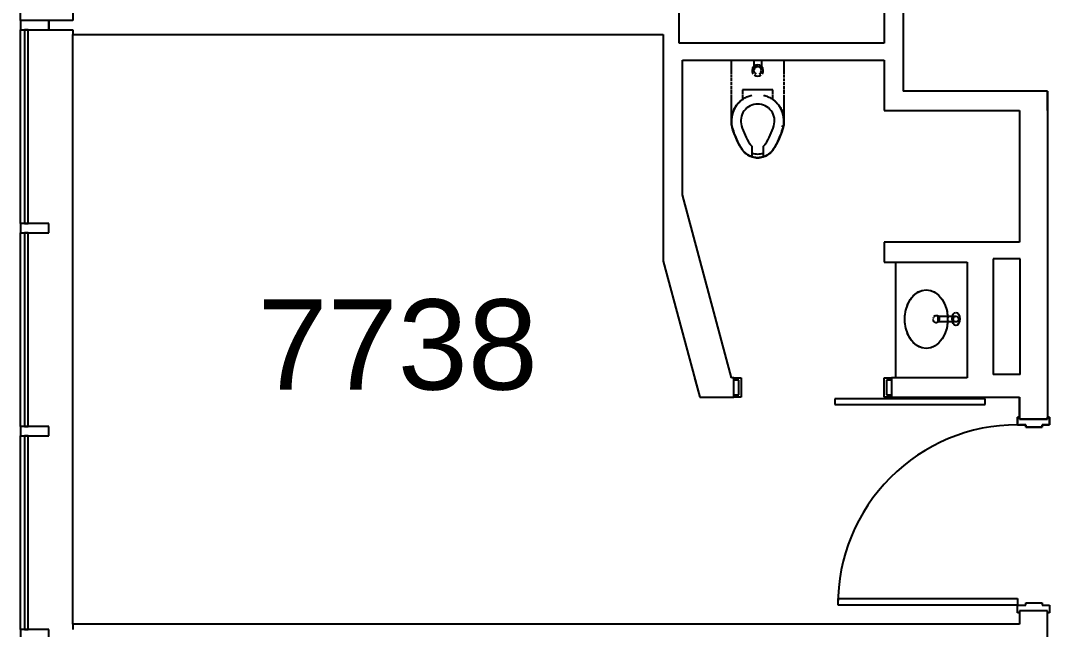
# Model space of a CAD drawing. Header units: inches. Extents: x -59 to 5673, y -29 to 4299.
# Drawn here: x -42.7 to 231.1, y 2870.3 to 3032.3 of the extents above; entities that cross this region are included whole.
import ezdxf

# ---------------------------------------------------------------- set-up
doc = ezdxf.new("R2010")
doc.units = ezdxf.units.IN
doc.header["$LTSCALE"] = 96
doc.header["$MEASUREMENT"] = 0
for name, color, linetype in [('A-ANNO-ROOM', 4, 'Continuous'), ('A-DOOR', 2, 'Continuous'), ('A-FLOR-CASE', 3, 'Continuous'), ('A-FLOR-PFIX', 2, 'Continuous'), ('A-GLAZ', 2, 'Continuous'), ('A-WALL-FULL', 6, 'Continuous')]:
    doc.layers.add(name, color=color, linetype=linetype)
doc.styles.add('ARIAL', font='arial.ttf')

msp = doc.modelspace()

# ---------------------------------------------------------------- linework, layer by layer
at = {"layer": 'A-DOOR'}
for p, q in [((147.08, 2937.2), (149.08, 2937.2)), ((147.08, 2936.58), (147.08, 2937.2)), ((148.45, 2936.58), (147.08, 2936.58)), ((148.45, 2932.7), (148.45, 2936.58)), ((149.08, 2937.2), (149.08, 2932.08)), ((187.08, 2932.08), (187.08, 2937.2)), ((187.08, 2937.2), (189.08, 2937.2)), ((187.7, 2936.58), (187.7, 2932.7)), ((189.08, 2936.58), (187.7, 2936.58)), ((189.08, 2937.2), (189.08, 2936.58)), ((147.08, 2932.7), (148.45, 2932.7)), ((147.08, 2932.08), (147.08, 2932.7)), ((149.08, 2932.08), (147.08, 2932.08)), ((189.08, 2932.08), (187.08, 2932.08)), ((187.7, 2932.7), (189.08, 2932.7)), ((189.08, 2932.7), (189.08, 2932.08)), ((213.99, 2931.58), (173.99, 2931.58)), ((173.99, 2931.58), (173.99, 2930.08)), ((173.99, 2930.08), (213.99, 2930.08)), ((213.99, 2930.08), (213.99, 2931.58)), ((223.08, 2926.7), (222.58, 2926.7)), ((222.58, 2926.7), (222.58, 2924.7)), ((222.58, 2924.7), (222.58, 2926.7)), ((222.58, 2926.7), (223.08, 2926.7)), ((223.08, 2926.2), (223.08, 2926.7)), ((223.08, 2926.7), (223.08, 2926.2)), ((230.58, 2926.7), (230.58, 2926.2)), ((231.08, 2926.7), (230.58, 2926.7)), ((230.58, 2926.7), (231.08, 2926.7)), ((230.58, 2926.2), (230.58, 2926.7)), ((231.08, 2924.7), (231.08, 2926.7)), ((231.08, 2926.7), (231.08, 2924.7)), ((222.58, 2924.7), (223.08, 2924.7)), ((222.58, 2924.7), (224.77, 2924.7)), ((230.58, 2926.2), (223.08, 2926.2)), ((223.08, 2926.2), (230.58, 2926.2)), ((223.08, 2924.7), (224.77, 2924.7)), ((224.77, 2924.7), (223.08, 2924.7)), ((224.77, 2924.7), (224.77, 2924.08)), ((224.77, 2924.08), (224.77, 2924.7)), ((224.77, 2924.08), (229.14, 2924.08)), ((229.14, 2924.08), (224.77, 2924.08)), ((229.14, 2924.7), (231.08, 2924.7)), ((229.14, 2924.08), (229.14, 2924.7)), ((229.14, 2924.7), (229.14, 2924.08)), ((231.08, 2924.7), (229.14, 2924.7)), ((174.83, 2878.45), (222.58, 2878.45)), ((174.83, 2876.7), (174.83, 2878.45)), ((222.58, 2878.45), (222.58, 2876.7)), ((224.77, 2877.32), (229.14, 2877.32)), ((224.77, 2876.7), (224.77, 2877.32)), ((224.77, 2877.32), (229.14, 2877.32)), ((224.77, 2876.7), (224.77, 2877.32)), ((229.14, 2877.32), (229.14, 2876.7)), ((229.14, 2877.32), (229.14, 2876.7)), ((222.58, 2876.7), (174.83, 2876.7)), ((222.58, 2876.7), (223.08, 2876.7)), ((222.58, 2874.7), (222.58, 2876.7)), ((222.58, 2876.7), (224.77, 2876.7)), ((222.58, 2874.7), (222.58, 2876.7)), ((223.08, 2874.7), (222.58, 2874.7)), ((223.08, 2874.7), (222.58, 2874.7)), ((223.08, 2876.7), (224.77, 2876.7)), ((223.08, 2876.7), (224.77, 2876.7)), ((223.08, 2875.2), (223.08, 2874.7)), ((230.58, 2875.2), (223.08, 2875.2)), ((229.14, 2876.7), (231.08, 2876.7)), ((229.14, 2876.7), (231.08, 2876.7)), ((230.58, 2874.7), (230.58, 2875.2)), ((231.08, 2874.7), (230.58, 2874.7)), ((231.08, 2874.7), (230.58, 2874.7)), ((231.08, 2876.7), (231.08, 2874.7)), ((231.08, 2876.7), (231.08, 2874.7))]:
    msp.add_line(p, q, dxfattribs=at)
msp.add_arc((222.61, 2876.92), 47.79, 90.044, 180.2552, dxfattribs=at)
msp.add_arc((222.61, 2876.92), 47.79, 90.044, 180.2552, dxfattribs=at)
at = {"layer": 'A-FLOR-CASE'}
msp.add_line((190.2, 2937.2), (190.2, 2967.95), dxfattribs=at)
at = {"layer": 'A-FLOR-PFIX'}
for p, q in [((146.45, 3018.13), (146.45, 3021.76)), ((152.45, 3021.76), (152.45, 3020.11)), ((154.45, 3021.76), (154.45, 3020.11)), ((160.45, 3021.76), (160.45, 3018.13)), ((146.45, 3017.13), (146.45, 3017.9)), ((146.45, 3016.13), (146.45, 3016.9)), ((160.45, 3017.89), (160.45, 3017.14)), ((160.45, 3016.89), (160.45, 3016.13)), ((146.45, 3015.13), (146.45, 3015.9)), ((146.45, 3014.13), (146.45, 3014.9)), ((160.45, 3015.89), (160.45, 3015.13)), ((160.45, 3014.89), (160.45, 3014.13)), ((146.45, 3012.63), (146.45, 3013.9)), ((146.45, 3005.56), (146.45, 3012.39)), ((149.34, 3011.23), (149.57, 3011.39)), ((157.45, 3013.81), (149.45, 3013.81)), ((149.45, 3013.81), (149.45, 3012.62)), ((149.45, 3012.41), (149.45, 3011.31)), ((149.57, 3011.39), (149.81, 3011.54)), ((149.81, 3011.54), (150.05, 3011.68)), ((150.05, 3011.68), (150.29, 3011.81)), ((150.29, 3011.81), (150.55, 3011.93)), ((150.55, 3011.93), (150.8, 3012.04)), ((150.8, 3012.04), (151.06, 3012.14)), ((151.06, 3012.14), (151.33, 3012.23)), ((151.33, 3012.23), (151.6, 3012.31)), ((151.6, 3012.31), (151.87, 3012.38)), ((154.99, 3012.39), (155.12, 3012.36)), ((155.12, 3012.36), (155.39, 3012.29)), ((155.39, 3012.29), (155.65, 3012.21)), ((155.65, 3012.21), (155.92, 3012.11)), ((155.92, 3012.11), (156.18, 3012.01)), ((156.18, 3012.01), (156.43, 3011.9)), ((156.43, 3011.9), (156.69, 3011.77)), ((156.69, 3011.77), (156.93, 3011.64)), ((156.93, 3011.64), (157.17, 3011.49)), ((157.17, 3011.49), (157.41, 3011.34)), ((157.41, 3011.34), (157.63, 3011.18)), ((157.45, 3012.62), (157.45, 3013.81)), ((157.45, 3011.31), (157.45, 3012.41)), ((160.45, 3013.89), (160.45, 3012.64)), ((160.45, 3012.4), (160.45, 3005.56)), ((147.07, 3008.43), (147.19, 3008.69)), ((147.19, 3008.69), (147.32, 3008.94)), ((147.32, 3008.94), (147.46, 3009.18)), ((147.46, 3009.18), (147.61, 3009.41)), ((147.61, 3009.41), (147.77, 3009.65)), ((147.77, 3009.65), (147.93, 3009.87)), ((147.93, 3009.87), (148.11, 3010.09)), ((148.11, 3010.09), (148.3, 3010.3)), ((148.3, 3010.3), (148.49, 3010.5)), ((148.49, 3010.5), (148.69, 3010.69)), ((148.69, 3010.69), (148.9, 3010.88)), ((148.9, 3010.88), (149.12, 3011.06)), ((149.12, 3011.06), (149.34, 3011.23)), ((157.63, 3011.18), (157.85, 3011.01)), ((157.85, 3011.01), (158.07, 3010.83)), ((158.07, 3010.83), (158.28, 3010.64)), ((158.28, 3010.64), (158.47, 3010.44)), ((158.47, 3010.44), (158.67, 3010.23)), ((158.67, 3010.23), (158.85, 3010.02)), ((158.85, 3010.02), (159.02, 3009.8)), ((159.02, 3009.8), (159.19, 3009.58)), ((159.19, 3009.58), (159.34, 3009.34)), ((159.34, 3009.34), (159.49, 3009.11)), ((159.49, 3009.11), (159.63, 3008.86)), ((159.63, 3008.86), (159.75, 3008.61)), ((159.75, 3008.61), (159.87, 3008.36)), ((146.45, 3005.72), (146.47, 3006)), ((146.47, 3006), (146.49, 3006.28)), ((146.49, 3006.28), (146.52, 3006.56)), ((146.52, 3006.56), (146.57, 3006.83)), ((146.57, 3006.83), (146.63, 3007.11)), ((146.63, 3007.11), (146.69, 3007.38)), ((146.69, 3007.38), (146.77, 3007.65)), ((146.77, 3007.65), (146.86, 3007.91)), ((146.86, 3007.91), (146.96, 3008.18)), ((146.96, 3008.18), (147.07, 3008.43)), ((159.87, 3008.36), (159.98, 3008.1)), ((159.98, 3008.1), (160.07, 3007.84)), ((160.07, 3007.84), (160.16, 3007.57)), ((160.16, 3007.57), (160.23, 3007.3)), ((160.23, 3007.3), (160.3, 3007.03)), ((160.3, 3007.03), (160.35, 3006.75)), ((160.35, 3006.75), (160.39, 3006.48)), ((160.39, 3006.48), (160.42, 3006.2)), ((160.42, 3006.2), (160.44, 3005.92)), ((160.44, 3005.92), (160.45, 3005.64)), ((146.45, 3005.44), (146.45, 3005.72)), ((146.46, 3005.16), (146.45, 3005.44)), ((146.49, 3004.88), (146.46, 3005.16)), ((146.52, 3004.6), (146.49, 3004.88)), ((146.56, 3004.33), (146.52, 3004.6)), ((146.62, 3004.05), (146.56, 3004.33)), ((146.68, 3003.78), (146.62, 3004.05)), ((146.76, 3003.51), (146.68, 3003.78)), ((146.88, 3003.12), (146.76, 3003.51)), ((147.19, 3002.25), (146.88, 3003.12)), ((160.15, 3003.51), (159.86, 3002.64)), ((160.2, 3003.7), (160.15, 3003.51)), ((160.27, 3003.97), (160.2, 3003.7)), ((160.33, 3004.25), (160.27, 3003.97)), ((160.37, 3004.52), (160.33, 3004.25)), ((160.41, 3004.8), (160.37, 3004.52)), ((160.44, 3005.08), (160.41, 3004.8)), ((160.45, 3005.36), (160.44, 3005.08)), ((160.45, 3005.64), (160.45, 3005.36)), ((147.52, 3001.4), (147.19, 3002.25)), ((147.89, 3000.56), (147.52, 3001.4)), ((148.3, 2999.73), (147.89, 3000.56)), ((159.18, 3000.93), (158.79, 3000.09)), ((159.54, 3001.78), (159.18, 3000.93)), ((159.86, 3002.64), (159.54, 3001.78)), ((148.73, 2998.92), (148.3, 2999.73)), ((149.2, 2998.13), (148.73, 2998.92)), ((149.25, 2998.06), (149.2, 2998.13)), ((149.36, 2997.9), (149.25, 2998.06)), ((149.47, 2997.74), (149.36, 2997.9)), ((149.6, 2997.58), (149.47, 2997.74)), ((149.73, 2997.43), (149.6, 2997.58)), ((151.95, 2995.99), (151.95, 2998.76)), ((154.95, 2998.76), (154.95, 2995.99)), ((157.36, 2997.64), (157.23, 2997.49)), ((157.48, 2997.8), (157.36, 2997.64)), ((157.59, 2997.96), (157.48, 2997.8)), ((157.7, 2998.13), (157.59, 2997.96)), ((157.91, 2998.48), (157.7, 2998.13)), ((158.37, 2999.28), (157.91, 2998.48)), ((158.79, 3000.09), (158.37, 2999.28)), ((149.87, 2997.28), (149.73, 2997.43)), ((150.01, 2997.14), (149.87, 2997.28)), ((150.16, 2997.01), (150.01, 2997.14)), ((150.31, 2996.88), (150.16, 2997.01)), ((150.47, 2996.75), (150.31, 2996.88)), ((150.63, 2996.64), (150.47, 2996.75)), ((150.8, 2996.53), (150.63, 2996.64)), ((150.97, 2996.43), (150.8, 2996.53)), ((151.14, 2996.33), (150.97, 2996.43)), ((151.32, 2996.24), (151.14, 2996.33)), ((151.51, 2996.16), (151.32, 2996.24)), ((151.69, 2996.09), (151.51, 2996.16)), ((151.88, 2996.02), (151.69, 2996.09)), ((152.07, 2995.96), (151.88, 2996.02)), ((152.26, 2995.91), (152.07, 2995.96)), ((152.46, 2995.86), (152.26, 2995.91)), ((152.66, 2995.83), (152.46, 2995.86)), ((152.85, 2995.8), (152.66, 2995.83)), ((153.05, 2995.78), (152.85, 2995.8)), ((153.25, 2995.77), (153.05, 2995.78)), ((153.45, 2995.76), (153.25, 2995.77)), ((153.53, 2995.77), (153.45, 2995.76)), ((153.73, 2995.77), (153.53, 2995.77)), ((153.93, 2995.79), (153.73, 2995.77)), ((154.13, 2995.81), (153.93, 2995.79)), ((154.33, 2995.84), (154.13, 2995.81)), ((154.52, 2995.88), (154.33, 2995.84)), ((154.72, 2995.93), (154.52, 2995.88)), ((154.91, 2995.98), (154.72, 2995.93)), ((155.1, 2996.04), (154.91, 2995.98)), ((155.29, 2996.11), (155.1, 2996.04)), ((155.47, 2996.19), (155.29, 2996.11)), ((155.65, 2996.28), (155.47, 2996.19)), ((155.83, 2996.37), (155.65, 2996.28)), ((156.01, 2996.47), (155.83, 2996.37)), ((156.18, 2996.57), (156.01, 2996.47)), ((156.34, 2996.68), (156.18, 2996.57)), ((156.5, 2996.8), (156.34, 2996.68)), ((156.66, 2996.93), (156.5, 2996.8)), ((156.81, 2997.06), (156.66, 2996.93)), ((156.95, 2997.2), (156.81, 2997.06)), ((157.09, 2997.34), (156.95, 2997.2)), ((157.23, 2997.49), (157.09, 2997.34)), ((194.95, 2959.12), (195.98, 2959.94)), ((195.98, 2959.94), (197.12, 2960.44)), ((196.94, 2960.38), (197.19, 2960.46)), ((197.12, 2960.44), (198.31, 2960.61)), ((198.31, 2960.61), (199.5, 2960.44)), ((199.5, 2960.44), (200.64, 2959.94)), ((200.64, 2959.94), (201.67, 2959.12)), ((192.87, 2955.23), (193.36, 2956.72)), ((193.36, 2956.72), (194.06, 2958.04)), ((194.06, 2958.04), (194.95, 2959.12)), ((201.67, 2959.12), (202.56, 2958.04)), ((202.56, 2958.04), (203.26, 2956.72)), ((203.26, 2956.72), (203.75, 2955.23)), ((192.62, 2953.64), (192.87, 2955.23)), ((200.32, 2953.5), (200.81, 2953.79)), ((200.81, 2953.79), (201.29, 2953.79)), ((201.29, 2953.79), (201.63, 2953.61)), ((203.75, 2955.23), (204, 2953.64)), ((192.62, 2952.02), (192.62, 2953.64)), ((192.87, 2950.42), (192.62, 2952.02)), ((201, 2951.84), (200.85, 2951.85)), ((201.41, 2951.99), (201, 2951.84)), ((201.76, 2952.52), (201.41, 2951.99)), ((201.46, 2953.58), (206.21, 2953.58)), ((201.46, 2952.08), (201.46, 2953.58)), ((206.21, 2952.08), (201.46, 2952.08)), ((201.63, 2953.61), (201.77, 2953.43)), ((201.77, 2953.43), (201.76, 2952.52)), ((204, 2952.02), (203.75, 2950.42)), ((204, 2953.64), (204, 2952.02)), ((193.36, 2948.94), (192.87, 2950.42)), ((194.06, 2947.62), (193.36, 2948.94)), ((203.26, 2948.94), (202.56, 2947.62)), ((203.75, 2950.42), (203.26, 2948.94)), ((194.95, 2946.53), (194.06, 2947.62)), ((195.98, 2945.72), (194.95, 2946.53)), ((197.12, 2945.22), (195.98, 2945.72)), ((200.64, 2945.72), (199.5, 2945.22)), ((201.67, 2946.53), (200.64, 2945.72)), ((202.56, 2947.62), (201.67, 2946.53)), ((197.19, 2945.2), (196.94, 2945.27)), ((198.31, 2945.05), (197.12, 2945.22)), ((199.5, 2945.22), (198.31, 2945.05))]:
    msp.add_line(p, q, dxfattribs=at)
msp.add_circle((206.21, 2952.83), 0.75, dxfattribs=at)
for centre, radius, start, end in [((153.45, 3018.99), 1.5, 0, 180), ((153.45, 3018.98), 0.996, 0, 247.3114), ((153.45, 3018.99), 1.5, 180, 215.3367), ((153.45, 3018.99), 1.5, 229.5824, 310.0375), ((153.45, 3018.98), 0.996, 292.6886, 0), ((153.45, 3018.99), 1.5, 324.6633, 0), ((153.45, 3005.56), 7, 124.8499, 197.0353), ((153.45, 3005.56), 7, 342.9647, 55.1501), ((153.45, 3005.56), 7, 146.0654, 152.41), ((153.45, 3005.56), 7, 130.9635, 137.5291), ((153.45, 3005.56), 4.5, 90, 197.0353), ((153.45, 3005.56), 4.5, 342.9647, 90), ((153.45, 3005.56), 7, 42.4709, 49.0365), ((153.45, 3005.56), 7, 27.59, 33.9346), ((153.45, 3005.56), 7, 177.2136, 182.1628), ((153.45, 3005.56), 7, 161.3562, 167.2878), ((153.45, 3005.56), 7, 12.7122, 18.6438), ((153.45, 3005.56), 7, 357.8372, 2.7864), ((168.75, 3010.25), 23, 197.0353, 211.8005), ((168.75, 3010.25), 20.5, 197.0353, 211.8005), ((138.15, 3010.25), 20.5, 328.1995, 342.9647), ((138.15, 3010.25), 23, 328.1995, 342.9647), ((159.45, 3004.06), 0.5, 0, 20), ((153.45, 3000.76), 5, 211.8005, 252.5424), ((153.45, 3000.76), 2.5, 211.8005, 233.1301), ((153.45, 3000.76), 2.5, 306.8699, 328.1995), ((153.45, 3000.76), 5, 287.4576, 328.1995), ((153.45, 3000.76), 5, 226.3503, 230.5574), ((153.45, 3000.76), 5, 239.9619, 245.5628), ((153.45, 3000.76), 4, 247.7775, 270), ((153.45, 3000.76), 5, 252.4315, 270), ((153.45, 3000.76), 4, 270, 292.2225), ((153.45, 3000.76), 5, 270, 287.5685), ((153.45, 3000.76), 5, 294.4372, 300.0381), ((153.45, 3000.76), 5, 309.4426, 313.6497), ((201.06, 2952.83), 1, 181.4853, 252), ((201.06, 2952.83), 1, 152.4389, 170.9999)]:
    msp.add_arc(centre, radius, start, end, dxfattribs=at)
msp.add_ellipse((206.21, 2952.87), major_axis=(0, 1.75), ratio=0.571429, dxfattribs=at)
for points, knots in [([(194.85, 2959.02), (195.12, 2959.3), (195.47, 2959.58), (195.82, 2959.84), (195.88, 2959.88)], [5.6220806, 5.6220806, 5.6220806, 5.6220806, 5.7998634, 5.8343864, 5.8343864, 5.8343864, 5.8343864]), ([(195.92, 2959.89), (196.26, 2960.11), (196.65, 2960.32), (197.04, 2960.41), (197.07, 2960.42)], [5.8415235, 5.8415235, 5.8415235, 5.8415235, 6.0415243, 6.0587858, 6.0587858, 6.0587858, 6.0587858]), ([(199.55, 2960.42), (199.58, 2960.41), (199.97, 2960.29), (200.36, 2960.11), (200.7, 2959.89)], [0.2243995, 0.2243995, 0.2243995, 0.2243995, 0.241661, 0.4416618, 0.4416618, 0.4416618, 0.4416618]), ([(200.74, 2959.87), (200.8, 2959.83), (201.16, 2959.59), (201.5, 2959.3), (201.77, 2959.02)], [0.448799, 0.448799, 0.448799, 0.448799, 0.4833219, 0.6611047, 0.6611047, 0.6611047, 0.6611047]), ([(193.25, 2956.45), (193.37, 2956.75), (193.51, 2957.06), (193.67, 2957.36), (193.68, 2957.39)], [5.1895316, 5.1895316, 5.1895316, 5.1895316, 5.3165414, 5.3302301, 5.3302301, 5.3302301, 5.3302301]), ([(193.95, 2957.85), (194.14, 2958.16), (194.35, 2958.45), (194.57, 2958.7), (194.57, 2958.7)], [5.4048623, 5.4048623, 5.4048623, 5.4048623, 5.5582024, 5.5583845, 5.5583845, 5.5583845, 5.5583845]), ([(202.05, 2958.7), (202.05, 2958.7), (202.27, 2958.44), (202.48, 2958.16), (202.67, 2957.85)], [0.7248008, 0.7248008, 0.7248008, 0.7248008, 0.7249829, 0.878323, 0.878323, 0.878323, 0.878323]), ([(202.94, 2957.39), (202.95, 2957.36), (203.11, 2957.06), (203.25, 2956.75), (203.37, 2956.45)], [0.9529552, 0.9529552, 0.9529552, 0.9529552, 0.9666439, 1.0936537, 1.0936537, 1.0936537, 1.0936537]), ([(192.6, 2953.2), (192.61, 2953.4), (192.63, 2953.72), (192.66, 2954.04), (192.68, 2954.17)], [4.7595613, 4.7595613, 4.7595613, 4.7595613, 4.8332195, 4.883074, 4.883074, 4.883074, 4.883074]), ([(192.8, 2954.88), (192.85, 2955.13), (192.92, 2955.46), (193.02, 2955.77), (193.04, 2955.85)], [4.9749558, 4.9749558, 4.9749558, 4.9749558, 5.0748804, 5.1046577, 5.1046577, 5.1046577, 5.1046577]), ([(203.58, 2955.85), (203.6, 2955.77), (203.7, 2955.46), (203.77, 2955.13), (203.83, 2954.88)], [1.1785276, 1.1785276, 1.1785276, 1.1785276, 1.2083049, 1.3082295, 1.3082295, 1.3082295, 1.3082295]), ([(203.94, 2954.17), (203.96, 2954.04), (204, 2953.72), (204.02, 2953.4), (204.02, 2953.2)], [1.4001113, 1.4001113, 1.4001113, 1.4001113, 1.4499658, 1.523624, 1.523624, 1.523624, 1.523624]), ([(192.68, 2951.49), (192.66, 2951.62), (192.63, 2951.94), (192.61, 2952.26), (192.6, 2952.46)], [4.541704, 4.541704, 4.541704, 4.541704, 4.5915585, 4.6652167, 4.6652167, 4.6652167, 4.6652167]), ([(204.02, 2952.46), (204.02, 2952.26), (204, 2951.94), (203.96, 2951.62), (203.94, 2951.49)], [1.6179686, 1.6179686, 1.6179686, 1.6179686, 1.6916268, 1.7414813, 1.7414813, 1.7414813, 1.7414813]), ([(193.04, 2949.81), (193.02, 2949.88), (192.93, 2950.2), (192.85, 2950.52), (192.8, 2950.78)], [4.3201203, 4.3201203, 4.3201203, 4.3201203, 4.3498975, 4.4498221, 4.4498221, 4.4498221, 4.4498221]), ([(193.68, 2948.27), (193.67, 2948.3), (193.51, 2948.6), (193.37, 2948.91), (193.25, 2949.21)], [4.0945479, 4.0945479, 4.0945479, 4.0945479, 4.1082365, 4.2352464, 4.2352464, 4.2352464, 4.2352464]), ([(203.37, 2949.21), (203.25, 2948.91), (203.11, 2948.6), (202.95, 2948.3), (202.94, 2948.27)], [2.0479389, 2.0479389, 2.0479389, 2.0479389, 2.1749488, 2.1886374, 2.1886374, 2.1886374, 2.1886374]), ([(203.83, 2950.78), (203.77, 2950.52), (203.7, 2950.2), (203.6, 2949.88), (203.58, 2949.81)], [1.8333632, 1.8333632, 1.8333632, 1.8333632, 1.9332878, 1.963065, 1.963065, 1.963065, 1.963065]), ([(194.57, 2946.95), (194.57, 2946.95), (194.35, 2947.21), (194.14, 2947.5), (193.95, 2947.81)], [3.8663935, 3.8663935, 3.8663935, 3.8663935, 3.8665756, 4.0199157, 4.0199157, 4.0199157, 4.0199157]), ([(195.88, 2945.79), (195.82, 2945.83), (195.46, 2946.07), (195.12, 2946.36), (194.85, 2946.64)], [3.5903916, 3.5903916, 3.5903916, 3.5903916, 3.6249146, 3.8026973, 3.8026973, 3.8026973, 3.8026973]), ([(197.07, 2945.23), (197.04, 2945.24), (196.65, 2945.37), (196.26, 2945.55), (195.92, 2945.77)], [3.3659921, 3.3659921, 3.3659921, 3.3659921, 3.3832536, 3.5832545, 3.5832545, 3.5832545, 3.5832545]), ([(200.7, 2945.77), (200.36, 2945.55), (199.98, 2945.34), (199.58, 2945.25), (199.55, 2945.24)], [2.6999308, 2.6999308, 2.6999308, 2.6999308, 2.8999317, 2.9171932, 2.9171932, 2.9171932, 2.9171932]), ([(201.77, 2946.64), (201.5, 2946.36), (201.16, 2946.08), (200.8, 2945.82), (200.74, 2945.78)], [2.480488, 2.480488, 2.480488, 2.480488, 2.6582707, 2.6927937, 2.6927937, 2.6927937, 2.6927937]), ([(202.67, 2947.81), (202.48, 2947.5), (202.27, 2947.21), (202.05, 2946.95), (202.05, 2946.95)], [2.2632696, 2.2632696, 2.2632696, 2.2632696, 2.4166097, 2.4167919, 2.4167919, 2.4167919, 2.4167919])]:
    msp.add_open_spline(points, degree=3, knots=knots, dxfattribs=at)
at = {"layer": 'A-GLAZ'}
for p, q in [((-42.67, 3032.26), (-42.67, 3083.76)), ((-42.67, 2978.26), (-42.67, 3029.76)), ((-42.67, 2978.26), (-42.67, 3029.76)), ((-40.67, 3029.76), (-41.67, 3029.76)), ((-41.67, 3029.76), (-41.67, 2978.26)), ((-40.67, 3029.76), (-41.67, 3029.76)), ((-41.67, 3029.76), (-41.67, 2978.26)), ((-40.67, 2978.26), (-40.67, 3029.76)), ((-40.67, 2978.26), (-40.67, 3029.76)), ((-28.8, 2871.7), (-28.8, 3028.58)), ((-28.8, 2977.01), (-28.8, 3028.58)), ((-28.8, 2871.7), (-28.8, 3028.58)), ((-28.8, 2977.01), (-28.8, 3028.58)), ((-42.67, 2924.26), (-42.67, 2975.76)), ((-42.67, 2924.26), (-42.67, 2975.76)), ((-41.67, 2978.26), (-40.67, 2978.26)), ((-41.67, 2978.26), (-40.67, 2978.26)), ((-40.67, 2975.76), (-41.67, 2975.76)), ((-41.67, 2975.76), (-41.67, 2924.26)), ((-40.67, 2975.76), (-41.67, 2975.76)), ((-41.67, 2975.76), (-41.67, 2924.26)), ((-40.67, 2924.26), (-40.67, 2975.76)), ((-40.67, 2924.26), (-40.67, 2975.76)), ((-28.8, 2923.01), (-28.8, 2977.01)), ((-28.8, 2923.01), (-28.8, 2977.01)), ((-41.67, 2924.26), (-40.67, 2924.26)), ((-41.67, 2924.26), (-40.67, 2924.26)), ((-42.67, 2870.26), (-42.67, 2921.76)), ((-42.67, 2870.26), (-42.67, 2921.76)), ((-40.67, 2921.76), (-41.67, 2921.76)), ((-41.67, 2921.76), (-41.67, 2870.26)), ((-40.67, 2921.76), (-41.67, 2921.76)), ((-41.67, 2921.76), (-41.67, 2870.26)), ((-40.67, 2870.26), (-40.67, 2921.76)), ((-40.67, 2870.26), (-40.67, 2921.76)), ((-41.67, 2870.26), (-40.67, 2870.26)), ((-41.67, 2870.26), (-40.67, 2870.26))]:
    msp.add_line(p, q, dxfattribs=at)
at = {"layer": 'A-GLAZ', "extrusion": (0, 0, -1)}
for p, q in [((-42.67, 3032.26), (-42.67, 3029.76)), ((-35.17, 3032.26), (-42.67, 3032.26)), ((-42.67, 3032.26), (-42.67, 3029.76)), ((-35.17, 3029.76), (-35.17, 3032.26)), ((-35.17, 3029.76), (-35.17, 3032.26)), ((-42.67, 3029.76), (-35.17, 3029.76)), ((-42.67, 3029.76), (-35.17, 3029.76)), ((-35.17, 2978.26), (-42.67, 2978.26)), ((-42.67, 2978.26), (-42.67, 2975.76)), ((-35.17, 2978.26), (-42.67, 2978.26)), ((-42.67, 2978.26), (-42.67, 2975.76)), ((-42.67, 2975.76), (-35.17, 2975.76)), ((-42.67, 2975.76), (-35.17, 2975.76)), ((-35.17, 2975.76), (-35.17, 2978.26)), ((-35.17, 2975.76), (-35.17, 2978.26)), ((-35.17, 2924.26), (-42.67, 2924.26)), ((-42.67, 2924.26), (-42.67, 2921.76)), ((-35.17, 2924.26), (-42.67, 2924.26)), ((-42.67, 2924.26), (-42.67, 2921.76)), ((-35.17, 2921.76), (-35.17, 2924.26)), ((-35.17, 2921.76), (-35.17, 2924.26)), ((-42.67, 2921.76), (-35.17, 2921.76)), ((-42.67, 2921.76), (-35.17, 2921.76)), ((-35.17, 2870.26), (-42.67, 2870.26)), ((-42.67, 2870.26), (-42.67, 2867.76)), ((-35.17, 2867.76), (-35.17, 2870.26))]:
    msp.add_line(p, q, dxfattribs=at)
at = {"layer": 'A-WALL-FULL'}
for p, q in [((192.2, 3049.83), (192.2, 3013.45)), ((132.58, 3026.26), (132.58, 3037.01)), ((187.08, 3037.01), (187.08, 3026.26)), ((-28.8, 3034.7), (-28.8, 3032.26)), ((-28.8, 3032.26), (-35.17, 3032.26)), ((-35.17, 3032.26), (-35.17, 3029.76)), ((-35.17, 3029.76), (-28.8, 3029.76)), ((-28.8, 3029.76), (-28.8, 3028.58)), ((-28.8, 3028.58), (128.33, 3028.58)), ((128.33, 3028.58), (128.33, 3021.76)), ((128.33, 3028.58), (128.33, 2968.28)), ((187.08, 3026.26), (132.58, 3026.26)), ((128.33, 3022.01), (128.33, 3021.99)), ((133.45, 3021.76), (187.08, 3021.76)), ((133.45, 2985.86), (133.45, 3021.76)), ((187.08, 3021.76), (187.08, 3008.33)), ((230.58, 3013.45), (192.2, 3013.45)), ((230.58, 3012.83), (230.58, 3013.45)), ((230.58, 3013.45), (230.58, 2926.2)), ((230.58, 3008.33), (230.58, 3012.83)), ((187.08, 3008.33), (223.08, 3008.33)), ((223.08, 3008.33), (223.08, 2973.33)), ((146.49, 2937.2), (133.45, 2985.86)), ((223.08, 2973.33), (187.08, 2973.33)), ((187.08, 2973.33), (187.08, 2967.95)), ((128.33, 2968.28), (138.03, 2932.08)), ((187.08, 2967.95), (209.2, 2967.95)), ((209.2, 2967.95), (209.2, 2937.2)), ((216.08, 2968.83), (216.08, 2938.08)), ((223.33, 2968.83), (216.08, 2968.83)), ((223.33, 2938.08), (223.33, 2968.83)), ((223.33, 2938.08), (216.08, 2938.08)), ((136.65, 2937.2), (138.03, 2932.08)), ((147.08, 2937.2), (146.49, 2937.2)), ((147.08, 2932.08), (147.08, 2937.2)), ((189.08, 2937.2), (189.08, 2932.08)), ((209.2, 2937.2), (189.08, 2937.2)), ((138.03, 2932.08), (147.08, 2932.08)), ((189.08, 2932.08), (223.08, 2932.08)), ((223.08, 2932.08), (223.08, 2926.2)), ((223.08, 2926.2), (223.08, 2932.08)), ((223.08, 2926.2), (230.58, 2926.2)), ((230.58, 2875.2), (223.08, 2875.2)), ((223.08, 2875.2), (223.08, 2871.7)), ((230.58, 2862.08), (230.58, 2875.2)), ((6.83, 2871.7), (-28.8, 2871.7)), ((-28.8, 2871.7), (-28.8, 2870.26)), ((223.08, 2871.7), (-28.8, 2871.7))]:
    msp.add_line(p, q, dxfattribs=at)

# ---------------------------------------------------------------- texts
at = {"layer": 'A-ANNO-ROOM', "style": 'ARIAL'}
msp.add_text('7738', height=24, dxfattribs=at).set_placement((20.39, 2934.08))

doc.saveas('drawing.dxf')
